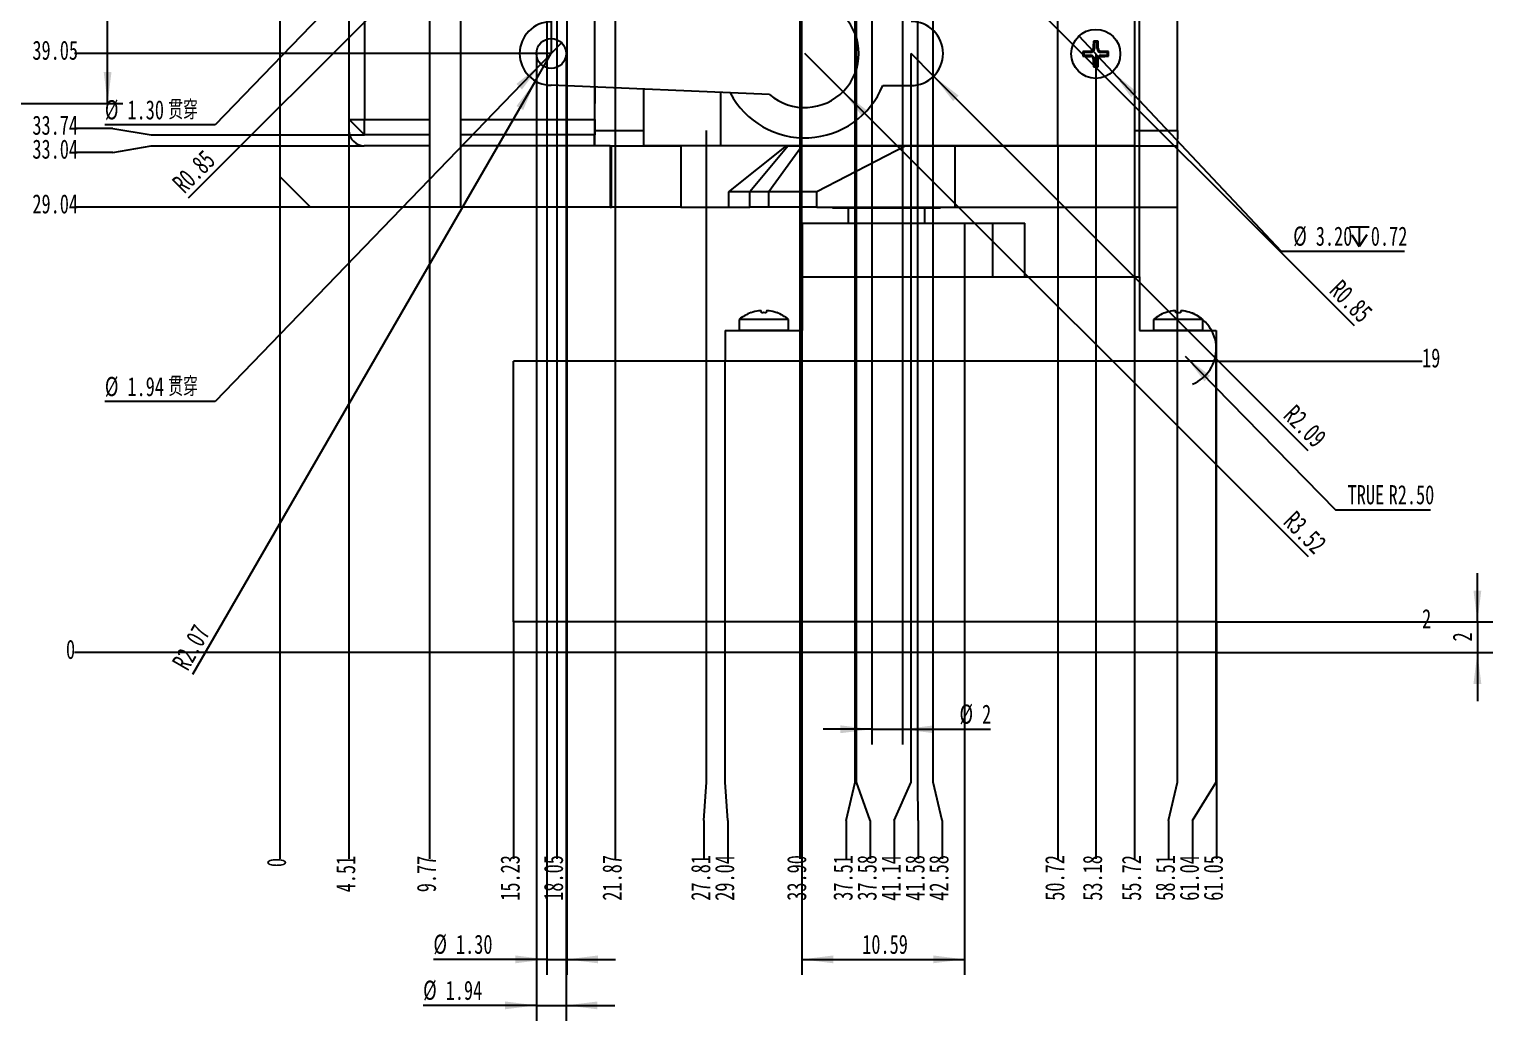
# Model space of a CAD drawing. Header units: millimetres. Extents: x 0 to 1189, y 0 to 841.
# Drawn here: x 506.5 to 697.2, y 384.4 to 513.7 of the extents above; entities that cross this region are included whole.
import ezdxf

# ---------------------------------------------------------------- set-up
doc = ezdxf.new("R2010")
doc.units = ezdxf.units.MM
doc.layers.add('10', color=7, linetype='Continuous')
doc.styles.add('SLDTEXTSTYLE0', font='TXT', dxfattribs={"width": 0.7})
doc.styles.add('SLDTEXTSTYLE1', font='TXT', dxfattribs={"width": 0.7, "bigfont": 'bigfont'})
doc.dimstyles.new('SLDDIMSTYLE0', dxfattribs={"dimtxt": 2.5, "dimasz": 4.08, "dimexe": 0, "dimexo": 0.0625, "dimtad": 0, "dimtih": 1, "dimtoh": 1, "dimdec": 0, "dimlfac": 0.5, "dimrnd": 1e-09, "dimdsep": 46, "dimtxsty": 'SLDTEXTSTYLE0', "dimblk1": 'NONE', "dimblk2": 'NONE', "dimsah": 1, "dimcen": 0.09, "dimadec": 0, "dimazin": 2, "dimtfac": 1, "dimtdec": 0, "dimtofl": 0, "dimtmove": 0, "dimatfit": 3, "dimldrblk": 'NONE', "dimfxl": 1, "dimfrac": 2, "dimtolj": 1, "dimtzin": 12, "dimarcsym": 0})
doc.dimstyles.new('SLDDIMSTYLE1', dxfattribs={"dimtxt": 2.5, "dimasz": 4.08, "dimexe": 0, "dimexo": 0.0625, "dimtad": 0, "dimtih": 1, "dimtoh": 1, "dimlfac": 0.5, "dimrnd": 1e-09, "dimzin": 12, "dimdsep": 46, "dimtxsty": 'SLDTEXTSTYLE0', "dimblk1": 'NONE', "dimblk2": 'NONE', "dimsah": 1, "dimcen": 0.09, "dimadec": 0, "dimazin": 3, "dimtfac": 1, "dimtofl": 0, "dimtmove": 0, "dimatfit": 3, "dimldrblk": 'NONE', "dimfxl": 1, "dimfrac": 2, "dimtolj": 1, "dimtzin": 12, "dimarcsym": 0})
doc.dimstyles.new('SLDDIMSTYLE10', dxfattribs={"dimtxt": 2.5, "dimasz": 4.08, "dimexe": 0, "dimexo": 0.0625, "dimtad": 2, "dimlfac": 0.5, "dimrnd": 1e-09, "dimdsep": 46, "dimtxsty": 'SLDTEXTSTYLE0', "dimsah": 1, "dimcen": 0, "dimadec": 0, "dimazin": 2, "dimtfac": 1, "dimtofl": 0, "dimtmove": 0, "dimatfit": 3, "dimfxl": 1, "dimfrac": 2, "dimtolj": 1, "dimtzin": 12, "dimarcsym": 0})
doc.dimstyles.new('SLDDIMSTYLE2', dxfattribs={"dimtxt": 2.5, "dimasz": 4.08, "dimexe": 0, "dimexo": 0.0625, "dimtad": 0, "dimtih": 1, "dimtoh": 1, "dimlfac": 0.5, "dimrnd": 1e-09, "dimzin": 4, "dimdsep": 46, "dimtxsty": 'SLDTEXTSTYLE0', "dimblk1": 'NONE', "dimblk2": 'NONE', "dimsah": 1, "dimcen": 0.09, "dimadec": 0, "dimazin": 1, "dimtfac": 1, "dimtofl": 0, "dimtmove": 0, "dimatfit": 3, "dimldrblk": 'NONE', "dimfxl": 1, "dimfrac": 2, "dimtolj": 1, "dimtzin": 12, "dimarcsym": 0})
doc.dimstyles.new('SLDDIMSTYLE3', dxfattribs={"dimtxt": 2.5, "dimasz": 4.08, "dimexe": 0, "dimexo": 0.0625, "dimtad": 2, "dimlfac": 0.5, "dimrnd": 1e-09, "dimzin": 4, "dimdsep": 46, "dimtxsty": 'SLDTEXTSTYLE0', "dimsah": 1, "dimcen": 0.09, "dimadec": 0, "dimazin": 1, "dimtfac": 1, "dimtmove": 0, "dimatfit": 0, "dimfxl": 1, "dimfrac": 2, "dimtolj": 1, "dimtzin": 12, "dimarcsym": 0})
doc.dimstyles.new('SLDDIMSTYLE4', dxfattribs={"dimtxt": 2.5, "dimasz": 4.08, "dimexe": 0, "dimexo": 0.0625, "dimtad": 2, "dimlfac": 0.5, "dimrnd": 1e-09, "dimzin": 12, "dimdsep": 46, "dimtxsty": 'SLDTEXTSTYLE0', "dimsah": 1, "dimcen": 0.09, "dimadec": 0, "dimazin": 3, "dimtfac": 1, "dimtmove": 0, "dimatfit": 0, "dimfxl": 1, "dimfrac": 2, "dimtolj": 1, "dimtzin": 12, "dimarcsym": 0})
doc.dimstyles.new('SLDDIMSTYLE5', dxfattribs={"dimtxt": 2.5, "dimasz": 4.08, "dimexe": 0, "dimexo": 0.0625, "dimtad": 2, "dimlfac": 0.5, "dimrnd": 1e-09, "dimzin": 12, "dimdsep": 46, "dimtxsty": 'SLDTEXTSTYLE0', "dimsah": 1, "dimcen": 0.09, "dimadec": 0, "dimazin": 3, "dimtfac": 1, "dimtofl": 0, "dimtmove": 0, "dimatfit": 3, "dimfxl": 1, "dimfrac": 2, "dimtolj": 1, "dimtzin": 12, "dimarcsym": 0})
doc.dimstyles.new('SLDDIMSTYLE6', dxfattribs={"dimtxt": 2.5, "dimasz": 4.08, "dimexe": 0, "dimexo": 0.0625, "dimtad": 2, "dimlfac": 0.5, "dimrnd": 1e-09, "dimzin": 12, "dimdsep": 46, "dimtxsty": 'SLDTEXTSTYLE0', "dimsah": 1, "dimcen": 0, "dimadec": 0, "dimazin": 3, "dimtfac": 1, "dimtofl": 0, "dimtmove": 0, "dimatfit": 3, "dimfxl": 1, "dimfrac": 2, "dimtolj": 1, "dimtzin": 12, "dimarcsym": 0})
doc.dimstyles.new('SLDDIMSTYLE7', dxfattribs={"dimtxt": 2.5, "dimasz": 4.08, "dimexe": 0, "dimexo": 0.0625, "dimtad": 0, "dimtih": 1, "dimtoh": 1, "dimlfac": 0.5, "dimrnd": 1e-09, "dimzin": 4, "dimdsep": 46, "dimtxsty": 'SLDTEXTSTYLE0', "dimsah": 1, "dimcen": 0, "dimadec": 0, "dimazin": 1, "dimtfac": 1, "dimtofl": 0, "dimtmove": 0, "dimatfit": 3, "dimfxl": 1, "dimfrac": 2, "dimtolj": 1, "dimtzin": 12, "dimarcsym": 0})
doc.dimstyles.new('SLDDIMSTYLE8', dxfattribs={"dimtxt": 2.5, "dimasz": 4.08, "dimexe": 0, "dimexo": 0.0625, "dimtad": 0, "dimtih": 1, "dimtoh": 1, "dimlfac": 0.5, "dimrnd": 1e-09, "dimzin": 12, "dimdsep": 46, "dimtxsty": 'SLDTEXTSTYLE0', "dimblk1": 'NONE', "dimsah": 1, "dimcen": 0, "dimadec": 0, "dimazin": 3, "dimtfac": 1, "dimtmove": 0, "dimatfit": 3, "dimldrblk": 'NONE', "dimfxl": 1, "dimfrac": 2, "dimtolj": 1, "dimtzin": 12, "dimarcsym": 0})
doc.dimstyles.new('SLDDIMSTYLE9', dxfattribs={"dimtxt": 2.5, "dimasz": 4.08, "dimexe": 0, "dimexo": 0.0625, "dimtad": 0, "dimtih": 1, "dimtoh": 1, "dimlfac": 0.5, "dimrnd": 1e-09, "dimzin": 4, "dimdsep": 46, "dimtxsty": 'SLDTEXTSTYLE0', "dimblk1": 'NONE', "dimsah": 1, "dimcen": 0, "dimadec": 0, "dimazin": 1, "dimtfac": 1, "dimtmove": 0, "dimatfit": 3, "dimldrblk": 'NONE', "dimfxl": 1, "dimfrac": 2, "dimtolj": 1, "dimtzin": 12, "dimarcsym": 0})

# ---------------------------------------------------------------- blocks, each defined once
blk = doc.blocks.new('_D')
at = {"layer": '10'}
blk.add_line((539.12, 494.47), (539.12, 405.52), dxfattribs=at)
at = {"layer": '10', "insert": (537.44, 404.43), "char_height": 2.5, "attachment_point": 1, "rotation": 90, "style": 'SLDTEXTSTYLE0'}
blk.add_mtext('0', dxfattribs=at)
blk = doc.blocks.new('_None')
blk = doc.blocks.new('_D_1')
at = {"layer": '10'}
blk.add_line((548.14, 500.47), (548.14, 405.52), dxfattribs=at)
at = {"layer": '10', "insert": (546.46, 401.14), "char_height": 2.5, "attachment_point": 1, "rotation": 90, "style": 'SLDTEXTSTYLE0'}
blk.add_mtext('4.51', dxfattribs=at)
blk = doc.blocks.new('_D_2')
at = {"layer": '10'}
blk.add_line((558.66, 490.47), (558.66, 405.52), dxfattribs=at)
at = {"layer": '10', "insert": (556.98, 401.15), "char_height": 2.5, "attachment_point": 1, "rotation": 90, "style": 'SLDTEXTSTYLE0'}
blk.add_mtext('9.77', dxfattribs=at)
blk = doc.blocks.new('_D_3')
at = {"layer": '10'}
blk.add_line((569.57, 432.4), (569.57, 405.52), dxfattribs=at)
at = {"layer": '10', "insert": (567.89, 400.04), "char_height": 2.5, "attachment_point": 1, "rotation": 90, "style": 'SLDTEXTSTYLE0'}
blk.add_mtext('15.23', dxfattribs=at)
blk = doc.blocks.new('_D_4')
at = {"layer": '10'}
blk.add_line((575.22, 547.29), (575.22, 405.52), dxfattribs=at)
at = {"layer": '10', "insert": (573.54, 400.04), "char_height": 2.5, "attachment_point": 1, "rotation": 90, "style": 'SLDTEXTSTYLE0'}
blk.add_mtext('18.05', dxfattribs=at)
blk = doc.blocks.new('_D_5')
at = {"layer": '10'}
blk.add_line((582.86, 547.29), (582.86, 405.52), dxfattribs=at)
at = {"layer": '10', "insert": (581.18, 400.05), "char_height": 2.5, "attachment_point": 1, "rotation": 90, "style": 'SLDTEXTSTYLE0'}
blk.add_mtext('21.87', dxfattribs=at)
blk = doc.blocks.new('_D_6')
at = {"layer": '10'}
for p, q in [((594.74, 415.52), (594.74, 500.47)), ((594.4, 410.52), (594.74, 415.52)), ((594.4, 410.52), (594.4, 405.52))]:
    blk.add_line(p, q, dxfattribs=at)
at = {"layer": '10', "insert": (592.73, 400.05), "char_height": 2.5, "attachment_point": 1, "rotation": 90, "style": 'SLDTEXTSTYLE0'}
blk.add_mtext('27.81', dxfattribs=at)
blk = doc.blocks.new('_D_7')
at = {"layer": '10'}
for p, q in [((597.19, 415.52), (597.19, 470.37)), ((597.53, 410.52), (597.19, 415.52)), ((597.53, 410.52), (597.53, 405.52))]:
    blk.add_line(p, q, dxfattribs=at)
at = {"layer": '10', "insert": (595.85, 400.04), "char_height": 2.5, "attachment_point": 1, "rotation": 90, "style": 'SLDTEXTSTYLE0'}
blk.add_mtext('29.04', dxfattribs=at)
blk = doc.blocks.new('_D_8')
at = {"layer": '10'}
blk.add_line((606.91, 547.29), (606.91, 405.52), dxfattribs=at)
at = {"layer": '10', "insert": (605.24, 400.04), "char_height": 2.5, "attachment_point": 1, "rotation": 90, "style": 'SLDTEXTSTYLE0'}
blk.add_mtext('33.90', dxfattribs=at)
blk = doc.blocks.new('_D_9')
at = {"layer": '10'}
for p, q in [((614.14, 415.52), (614.14, 528.87)), ((612.96, 410.52), (614.14, 415.52)), ((612.96, 410.52), (612.96, 405.52))]:
    blk.add_line(p, q, dxfattribs=at)
at = {"layer": '10', "insert": (611.28, 400.04), "char_height": 2.5, "attachment_point": 1, "rotation": 90, "style": 'SLDTEXTSTYLE0'}
blk.add_mtext('37.51', dxfattribs=at)
blk = doc.blocks.new('_D_10')
at = {"layer": '10'}
for p, q in [((614.28, 415.52), (614.28, 530.05)), ((616.08, 410.52), (614.28, 415.52)), ((616.08, 410.52), (616.08, 405.52))]:
    blk.add_line(p, q, dxfattribs=at)
at = {"layer": '10', "insert": (614.41, 400.05), "char_height": 2.5, "attachment_point": 1, "rotation": 90, "style": 'SLDTEXTSTYLE0'}
blk.add_mtext('37.58', dxfattribs=at)
blk = doc.blocks.new('_D_11')
at = {"layer": '10'}
for p, q in [((621.4, 415.52), (621.4, 510.5)), ((619.21, 410.52), (621.4, 415.52)), ((619.21, 410.52), (619.21, 405.52))]:
    blk.add_line(p, q, dxfattribs=at)
at = {"layer": '10', "insert": (617.53, 400.04), "char_height": 2.5, "attachment_point": 1, "rotation": 90, "style": 'SLDTEXTSTYLE0'}
blk.add_mtext('41.14', dxfattribs=at)
blk = doc.blocks.new('_D_12')
at = {"layer": '10'}
for p, q in [((622.28, 415.52), (622.28, 530.05)), ((622.33, 410.52), (622.28, 415.52)), ((622.33, 410.52), (622.33, 405.52))]:
    blk.add_line(p, q, dxfattribs=at)
at = {"layer": '10', "insert": (620.66, 400.04), "char_height": 2.5, "attachment_point": 1, "rotation": 90, "style": 'SLDTEXTSTYLE0'}
blk.add_mtext('41.58', dxfattribs=at)
blk = doc.blocks.new('_D_13')
at = {"layer": '10'}
for p, q in [((624.27, 415.52), (624.27, 554.52)), ((625.46, 410.52), (624.27, 415.52)), ((625.46, 410.52), (625.46, 405.52))]:
    blk.add_line(p, q, dxfattribs=at)
at = {"layer": '10', "insert": (623.78, 400.04), "char_height": 2.5, "attachment_point": 1, "rotation": 90, "style": 'SLDTEXTSTYLE0'}
blk.add_mtext('42.58', dxfattribs=at)
blk = doc.blocks.new('_D_14')
at = {"layer": '10'}
blk.add_line((640.55, 498.5), (640.55, 405.52), dxfattribs=at)
at = {"layer": '10', "insert": (638.88, 400.04), "char_height": 2.5, "attachment_point": 1, "rotation": 90, "style": 'SLDTEXTSTYLE0'}
blk.add_mtext('50.72', dxfattribs=at)
blk = doc.blocks.new('_D_15')
at = {"layer": '10'}
blk.add_line((645.48, 510.45), (645.48, 405.52), dxfattribs=at)
at = {"layer": '10', "insert": (643.8, 400.04), "char_height": 2.5, "attachment_point": 1, "rotation": 90, "style": 'SLDTEXTSTYLE0'}
blk.add_mtext('53.18', dxfattribs=at)
blk = doc.blocks.new('_D_16')
at = {"layer": '10'}
blk.add_line((650.55, 498.5), (650.55, 405.52), dxfattribs=at)
at = {"layer": '10', "insert": (648.88, 400.04), "char_height": 2.5, "attachment_point": 1, "rotation": 90, "style": 'SLDTEXTSTYLE0'}
blk.add_mtext('55.72', dxfattribs=at)
blk = doc.blocks.new('_D_17')
at = {"layer": '10'}
for p, q in [((656.14, 415.52), (656.14, 490.47)), ((654.97, 410.52), (656.14, 415.52)), ((654.97, 410.52), (654.97, 405.52))]:
    blk.add_line(p, q, dxfattribs=at)
at = {"layer": '10', "insert": (653.29, 400.04), "char_height": 2.5, "attachment_point": 1, "rotation": 90, "style": 'SLDTEXTSTYLE0'}
blk.add_mtext('58.51', dxfattribs=at)
blk = doc.blocks.new('_D_18')
at = {"layer": '10'}
for p, q in [((661.19, 415.52), (661.19, 470.37)), ((658.1, 410.52), (661.19, 415.52)), ((658.1, 410.52), (658.1, 405.52))]:
    blk.add_line(p, q, dxfattribs=at)
at = {"layer": '10', "insert": (656.42, 400.04), "char_height": 2.5, "attachment_point": 1, "rotation": 90, "style": 'SLDTEXTSTYLE0'}
blk.add_mtext('61.04', dxfattribs=at)
blk = doc.blocks.new('_D_19')
at = {"layer": '10'}
blk.add_line((661.22, 432.4), (661.22, 405.52), dxfattribs=at)
at = {"layer": '10', "insert": (659.54, 400.04), "char_height": 2.5, "attachment_point": 1, "rotation": 90, "style": 'SLDTEXTSTYLE0'}
blk.add_mtext('61.05', dxfattribs=at)
blk = doc.blocks.new('_D_22')
at = {"layer": '10'}
for p, q in [((572.66, 713.6), (572.66, 718.6)), ((572.66, 713.6), (574.51, 708.6)), ((574.51, 708.6), (574.51, 510.5))]:
    blk.add_line(p, q, dxfattribs=at)
at = {"layer": '10', "insert": (570.98, 718.6), "char_height": 2.5, "attachment_point": 1, "rotation": 90, "style": 'SLDTEXTSTYLE0'}
blk.add_mtext('17.70', dxfattribs=at)
blk = doc.blocks.new('_D_23')
at = {"layer": '10'}
for p, q in [((575.79, 713.6), (575.79, 718.6)), ((575.79, 713.6), (580.14, 708.6)), ((580.14, 708.6), (580.14, 499.38))]:
    blk.add_line(p, q, dxfattribs=at)
at = {"layer": '10', "insert": (574.11, 718.6), "char_height": 2.5, "attachment_point": 1, "rotation": 90, "style": 'SLDTEXTSTYLE0'}
blk.add_mtext('20.51', dxfattribs=at)
blk = doc.blocks.new('_D_28')
at = {"layer": '10'}
blk.add_line((607.19, 481.37), (607.19, 718.6), dxfattribs=at)
at = {"layer": '10', "insert": (605.52, 718.6), "char_height": 2.5, "attachment_point": 1, "rotation": 90, "style": 'SLDTEXTSTYLE0'}
blk.add_mtext('34.04', dxfattribs=at)
blk = doc.blocks.new('_D_32')
at = {"layer": '10'}
blk.add_line((651.19, 481.37), (651.19, 718.6), dxfattribs=at)
at = {"layer": '10', "insert": (649.52, 718.6), "char_height": 2.5, "attachment_point": 1, "rotation": 90, "style": 'SLDTEXTSTYLE0'}
blk.add_mtext('56.04', dxfattribs=at)
blk = doc.blocks.new('_D_33')
at = {"layer": '10'}
blk.add_line((569.57, 432.4), (512.36, 432.4), dxfattribs=at)
at = {"layer": '10', "insert": (511.26, 434.07), "char_height": 2.5, "attachment_point": 1, "style": 'SLDTEXTSTYLE0'}
blk.add_mtext('0', dxfattribs=at)
blk = doc.blocks.new('_D_34')
at = {"layer": '10'}
blk.add_line((543.12, 490.47), (512.36, 490.47), dxfattribs=at)
at = {"layer": '10', "insert": (506.88, 492.15), "char_height": 2.5, "attachment_point": 1, "style": 'SLDTEXTSTYLE0'}
blk.add_mtext('29.04', dxfattribs=at)
blk = doc.blocks.new('_D_35')
at = {"layer": '10'}
for p, q in [((517.36, 497.61), (522.36, 498.47)), ((522.36, 498.47), (550.14, 498.47)), ((517.36, 497.61), (512.36, 497.61))]:
    blk.add_line(p, q, dxfattribs=at)
at = {"layer": '10', "insert": (506.88, 499.29), "char_height": 2.5, "attachment_point": 1, "style": 'SLDTEXTSTYLE0'}
blk.add_mtext('33.04', dxfattribs=at)
blk = doc.blocks.new('_D_36')
at = {"layer": '10'}
for p, q in [((517.36, 500.74), (512.36, 500.74)), ((517.36, 500.74), (522.36, 499.88)), ((522.36, 499.88), (550.17, 499.88))]:
    blk.add_line(p, q, dxfattribs=at)
at = {"layer": '10', "insert": (506.88, 502.41), "char_height": 2.5, "attachment_point": 1, "style": 'SLDTEXTSTYLE0'}
blk.add_mtext('33.74', dxfattribs=at)
blk = doc.blocks.new('_D_37')
at = {"layer": '10'}
blk.add_line((574.51, 510.5), (512.36, 510.5), dxfattribs=at)
at = {"layer": '10', "insert": (506.88, 512.18), "char_height": 2.5, "attachment_point": 1, "style": 'SLDTEXTSTYLE0'}
blk.add_mtext('39.05', dxfattribs=at)
blk = doc.blocks.new('_D_38')
at = {"layer": '10'}
blk.add_line((575.22, 547.29), (512.36, 547.29), dxfattribs=at)
at = {"layer": '10', "insert": (506.88, 548.96), "char_height": 2.5, "attachment_point": 1, "style": 'SLDTEXTSTYLE0'}
blk.add_mtext('57.44', dxfattribs=at)
blk = doc.blocks.new('_D_39')
at = {"layer": '10'}
blk.add_line((558.66, 552.47), (512.36, 552.47), dxfattribs=at)
at = {"layer": '10', "insert": (506.88, 554.15), "char_height": 2.5, "attachment_point": 1, "style": 'SLDTEXTSTYLE0'}
blk.add_mtext('60.04', dxfattribs=at)
blk = doc.blocks.new('_D_40')
at = {"layer": '10'}
blk.add_line((539.12, 558.47), (512.36, 558.47), dxfattribs=at)
at = {"layer": '10', "insert": (506.88, 560.15), "char_height": 2.5, "attachment_point": 1, "style": 'SLDTEXTSTYLE0'}
blk.add_mtext('63.04', dxfattribs=at)
blk = doc.blocks.new('_D_41')
at = {"layer": '10'}
blk.add_line((576.18, 688), (512.36, 688), dxfattribs=at)
at = {"layer": '10', "insert": (505.79, 689.67), "char_height": 2.5, "attachment_point": 1, "style": 'SLDTEXTSTYLE0'}
blk.add_mtext('127.80', dxfattribs=at)
blk = doc.blocks.new('_D_42')
at = {"layer": '10'}
blk.add_line((550.17, 691.88), (512.36, 691.88), dxfattribs=at)
at = {"layer": '10', "insert": (505.79, 693.55), "char_height": 2.5, "attachment_point": 1, "style": 'SLDTEXTSTYLE0'}
blk.add_mtext('129.74', dxfattribs=at)
blk = doc.blocks.new('_D_43')
at = {"layer": '10'}
blk.add_line((661.22, 470.4), (688.01, 470.4), dxfattribs=at)
at = {"layer": '10', "insert": (688.01, 472.07), "char_height": 2.5, "attachment_point": 1, "style": 'SLDTEXTSTYLE0'}
blk.add_mtext('19', dxfattribs=at)
blk = doc.blocks.new('_D_44')
at = {"layer": '10'}
blk.add_line((661.22, 436.4), (688.01, 436.4), dxfattribs=at)
at = {"layer": '10', "insert": (688.01, 438.07), "char_height": 2.5, "attachment_point": 1, "style": 'SLDTEXTSTYLE0'}
blk.add_mtext('2', dxfattribs=at)
blk = doc.blocks.new('_D_45')
at = {"layer": '10'}
for p, q in [((573.92, 547.29), (573.92, 390.4)), ((576.52, 547.29), (576.52, 390.4)), ((573.92, 392.4), (559.15, 392.4)), ((573.92, 392.4), (576.52, 392.4)), ((576.52, 392.4), (582.87, 392.4))]:
    blk.add_line(p, q, dxfattribs=at)
for points in [[(573.92, 392.4), (569.84, 392.91), (569.84, 391.89)], [(576.52, 392.4), (580.6, 391.89), (580.6, 392.91)]]:
    blk.add_solid(points, dxfattribs=at)
at = {"layer": '10', "char_height": 2.5, "attachment_point": 1, "style": 'SLDTEXTSTYLE0'}
for s, insert in [('%%c', (559.15, 395.63)), ('1.30', (562.09, 395.62))]:
    blk.add_mtext(s, dxfattribs=dict(at, insert=insert))
blk = doc.blocks.new('_D_46')
at = {"layer": '10'}
for p, q in [((572.57, 510.5), (572.57, 384.4)), ((576.45, 510.5), (576.45, 384.4)), ((572.57, 386.4), (557.81, 386.4)), ((572.57, 386.4), (576.45, 386.4)), ((576.45, 386.4), (582.8, 386.4))]:
    blk.add_line(p, q, dxfattribs=at)
for points in [[(572.57, 386.4), (568.49, 386.91), (568.49, 385.89)], [(576.45, 386.4), (580.53, 385.89), (580.53, 386.91)]]:
    blk.add_solid(points, dxfattribs=at)
at = {"layer": '10', "char_height": 2.5, "attachment_point": 1, "style": 'SLDTEXTSTYLE0'}
for s, insert in [('%%c', (557.81, 389.63)), ('1.94', (560.75, 389.62))]:
    blk.add_mtext(s, dxfattribs=dict(at, insert=insert))
blk = doc.blocks.new('_D_48')
at = {"layer": '10'}
for q in [(607.55, 510.5), (673.15, 444.91)]:
    blk.add_line((612.53, 505.53), q, dxfattribs=at)
blk.add_solid([(612.53, 505.53), (615.06, 502.28), (615.77, 503)], dxfattribs=at)
at = {"layer": '10', "insert": (671.55, 451.06), "char_height": 2.5, "attachment_point": 1, "rotation": 315, "style": 'SLDTEXTSTYLE0'}
blk.add_mtext('R3.52', dxfattribs=at)
blk = doc.blocks.new('_D_49')
at = {"layer": '10'}
for p, q in [((695.22, 436.4), (695.22, 442.75)), ((661.22, 436.4), (697.22, 436.4)), ((695.22, 436.4), (695.22, 432.4)), ((661.22, 432.4), (697.22, 432.4)), ((695.22, 432.4), (695.22, 426.05))]:
    blk.add_line(p, q, dxfattribs=at)
for points in [[(695.22, 436.4), (695.73, 440.48), (694.71, 440.48)], [(695.22, 432.4), (694.71, 428.32), (695.73, 428.32)]]:
    blk.add_solid(points, dxfattribs=at)
at = {"layer": '10', "insert": (692, 433.85), "char_height": 2.5, "attachment_point": 1, "rotation": 90, "style": 'SLDTEXTSTYLE0'}
blk.add_mtext('2', dxfattribs=at)
blk = doc.blocks.new('_D_50')
at = {"layer": '10'}
for p, q in [((616.28, 531.35), (616.28, 420.4)), ((620.28, 531.35), (620.28, 420.4)), ((616.28, 422.4), (609.93, 422.4)), ((616.28, 422.4), (620.28, 422.4)), ((620.28, 422.4), (631.76, 422.4))]:
    blk.add_line(p, q, dxfattribs=at)
for points in [[(616.28, 422.4), (612.2, 422.91), (612.2, 421.89)], [(620.28, 422.4), (624.36, 421.89), (624.36, 422.91)]]:
    blk.add_solid(points, dxfattribs=at)
at = {"layer": '10', "char_height": 2.5, "attachment_point": 1, "style": 'SLDTEXTSTYLE0'}
for s, insert in [('%%c', (627.72, 425.63)), ('2', (630.66, 425.62))]:
    blk.add_mtext(s, dxfattribs=dict(at, insert=insert))
blk = doc.blocks.new('_D_51')
at = {"layer": '10'}
for p, q in [((657.15, 471.05), (676.73, 451)), ((676.73, 451), (689.13, 451))]:
    blk.add_line(p, q, dxfattribs=at)
blk.add_arc((656.21, 472.01), 4.98, 292.4187, 70.4085, dxfattribs=at)
blk.add_solid([(657.15, 471.05), (659.64, 467.77), (660.37, 468.48)], dxfattribs=at)
at = {"layer": '10', "char_height": 2.5, "attachment_point": 1, "style": 'SLDTEXTSTYLE0'}
for s, insert in [('TRUE', (678.31, 454.23)), ('R2.50', (683.65, 454.23))]:
    blk.add_mtext(s, dxfattribs=dict(at, insert=insert))
blk = doc.blocks.new('_D_52')
at = {"layer": '10'}
for p, q in [((607.19, 488.37), (607.19, 390.4)), ((628.37, 488.37), (628.37, 390.4)), ((607.19, 392.4), (628.37, 392.4))]:
    blk.add_line(p, q, dxfattribs=at)
for points in [[(607.19, 392.4), (611.27, 391.89), (611.27, 392.91)], [(628.37, 392.4), (624.29, 392.91), (624.29, 391.89)]]:
    blk.add_solid(points, dxfattribs=at)
at = {"layer": '10', "insert": (615.04, 395.62), "char_height": 2.5, "attachment_point": 1, "style": 'SLDTEXTSTYLE0'}
blk.add_mtext('10.59', dxfattribs=at)
blk = doc.blocks.new('_D_53')
at = {"layer": '10'}
for p, q in [((575.86, 511.9), (573.16, 509.11)), ((573.16, 509.11), (530.71, 465.13)), ((530.71, 465.13), (516.33, 465.13))]:
    blk.add_line(p, q, dxfattribs=at)
blk.add_solid([(573.16, 509.11), (569.96, 506.53), (570.7, 505.82)], dxfattribs=at)
at = {"layer": '10', "char_height": 2.5, "attachment_point": 1}
for s, insert, style in [('%%c', (516.33, 468.34), 'SLDTEXTSTYLE0'), ('1.94', (519.27, 468.33), 'SLDTEXTSTYLE0'), ('贯穿', (524.59, 468.33), 'SLDTEXTSTYLE1')]:
    blk.add_mtext(s, dxfattribs=dict(at, insert=insert, style=style))
blk = doc.blocks.new('_D_54')
at = {"layer": '10'}
for p, q in [((576.12, 548.22), (574.32, 546.35)), ((574.32, 546.35), (530.71, 501.21)), ((530.71, 501.21), (516.33, 501.21))]:
    blk.add_line(p, q, dxfattribs=at)
blk.add_solid([(574.32, 546.35), (571.12, 543.77), (571.85, 543.06)], dxfattribs=at)
at = {"layer": '10', "char_height": 2.5, "attachment_point": 1}
for s, insert, style in [('%%c', (516.33, 504.42), 'SLDTEXTSTYLE0'), ('1.30', (519.27, 504.41), 'SLDTEXTSTYLE0'), ('贯穿', (524.59, 504.41), 'SLDTEXTSTYLE1')]:
    blk.add_mtext(s, dxfattribs=dict(at, insert=insert, style=style))
blk = doc.blocks.new('SW_SYMBOL_HOLE_DEPTH')
at = {"layer": '10', "color": 0}
for p, q in [((0, 875), (800, 875)), ((400, 875), (400, 75)), ((100, 555), (400, 75)), ((700, 555), (400, 75))]:
    blk.add_line(p, q, dxfattribs=at)
blk = doc.blocks.new('_D_55')
at = {"layer": '10'}
for p, q in [((643.29, 512.79), (647.67, 508.12)), ((647.67, 508.12), (669.63, 484.73)), ((669.63, 484.73), (685.71, 484.73))]:
    blk.add_line(p, q, dxfattribs=at)
blk.add_solid([(647.67, 508.12), (650.09, 504.8), (650.83, 505.49)], dxfattribs=at)
at = {"layer": '10', "xscale": 0.0032226693, "yscale": 0.0032226693, "zscale": 0.0032226693}
blk.add_blockref('SW_SYMBOL_HOLE_DEPTH', (678.54, 485.08), dxfattribs=at)
at = {"layer": '10', "char_height": 2.5, "attachment_point": 1, "style": 'SLDTEXTSTYLE0'}
for s, insert in [('%%c', (671.22, 487.95)), ('3.20', (674.16, 487.94)), ('0.72', (681.33, 487.94))]:
    blk.add_mtext(s, dxfattribs=dict(at, insert=insert))
blk = doc.blocks.new('_D_56')
at = {"layer": '10'}
for q in [(574.51, 510.5), (527.76, 429.52)]:
    blk.add_line((572.45, 506.93), q, dxfattribs=at)
blk.add_solid([(572.45, 506.93), (569.97, 503.65), (570.85, 503.14)], dxfattribs=at)
at = {"layer": '10', "insert": (524.97, 431.13), "char_height": 2.5, "attachment_point": 1, "rotation": 60, "style": 'SLDTEXTSTYLE0'}
blk.add_mtext('R2.07', dxfattribs=at)
blk = doc.blocks.new('_D_57')
at = {"layer": '10'}
for q in [(621.4, 510.5), (673.14, 458.76)]:
    blk.add_line((624.35, 507.55), q, dxfattribs=at)
blk.add_solid([(624.35, 507.55), (626.88, 504.31), (627.6, 505.02)], dxfattribs=at)
at = {"layer": '10', "insert": (671.55, 464.91), "char_height": 2.5, "attachment_point": 1, "rotation": 315, "style": 'SLDTEXTSTYLE0'}
blk.add_mtext('R2.09', dxfattribs=at)
blk = doc.blocks.new('_D_58')
at = {"layer": '10'}
for q in [(606.91, 547.29), (679.15, 475.05)]:
    blk.add_line((608.11, 546.08), q, dxfattribs=at)
blk.add_solid([(608.11, 546.08), (610.64, 542.84), (611.36, 543.56)], dxfattribs=at)
at = {"layer": '10', "insert": (677.55, 481.2), "char_height": 2.5, "attachment_point": 1, "rotation": 315, "style": 'SLDTEXTSTYLE0'}
blk.add_mtext('R0.85', dxfattribs=at)
blk = doc.blocks.new('_D_59')
at = {"layer": '10'}
for q in [(527.19, 491.62), (582.86, 547.29)]:
    blk.add_line((581.65, 546.08), q, dxfattribs=at)
blk.add_solid([(581.65, 546.08), (578.41, 543.56), (579.13, 542.84)], dxfattribs=at)
at = {"layer": '10', "insert": (524.92, 493.9), "char_height": 2.5, "attachment_point": 1, "rotation": 45, "style": 'SLDTEXTSTYLE0'}
blk.add_mtext('R0.85', dxfattribs=at)
blk = doc.blocks.new('_D_164')
at = {"layer": '10'}
blk.add_line((461.03, 684.3), (497.55, 684.3), dxfattribs=at)
at = {"layer": '10', "insert": (497.55, 685.98), "char_height": 2.5, "attachment_point": 1, "style": 'SLDTEXTSTYLE0'}
blk.add_mtext('125.95', dxfattribs=at)
blk = doc.blocks.new('_D_170')
at = {"layer": '10'}
for p, q in [((460.98, 688), (518.69, 688)), ((516.69, 504), (516.69, 688)), ((460.98, 504), (518.69, 504))]:
    blk.add_line(p, q, dxfattribs=at)
for points in [[(516.69, 688), (516.18, 683.92), (517.19, 683.92)], [(516.69, 504), (517.19, 508.08), (516.18, 508.08)]]:
    blk.add_solid(points, dxfattribs=at)
at = {"layer": '10', "insert": (513.46, 594.9), "char_height": 2.5, "attachment_point": 1, "rotation": 90, "style": 'SLDTEXTSTYLE0'}
blk.add_mtext('92', dxfattribs=at)

msp = doc.modelspace()

# ---------------------------------------------------------------- linework, layer by layer
at = {"color": 7, "linetype": 'Continuous', "lineweight": 25}
for p, q in [((548.17, 501.878), (548.17, 689.878)), ((550.17, 689.878), (550.17, 501.878)), ((539.119, 558.471), (539.119, 494.471)), ((548.14, 558.471), (548.14, 500.471)), ((558.659, 552.471), (558.659, 490.471)), ((562.659, 552.471), (562.659, 490.471)), ((640.552, 498.503), (640.552, 522.503)), ((650.552, 498.503), (650.552, 522.503)), ((656.14, 500.471), (656.14, 519.471)), ((645.171, 512.122), (645.3, 511.993)), ((645.3, 511.993), (645.3, 511.133)), ((645.659, 511.993), (645.3, 511.993)), ((645.788, 512.122), (645.659, 511.993)), ((645.659, 511.133), (645.659, 511.993)), ((643.811, 510.762), (643.94, 510.633)), ((643.811, 510.145), (643.94, 510.274)), ((644.799, 510.633), (643.94, 510.633)), ((643.94, 510.633), (643.94, 510.274)), ((643.94, 510.274), (644.799, 510.274)), ((644.799, 510.786), (644.799, 510.633)), ((644.799, 510.121), (644.799, 510.274)), ((645.147, 511.133), (645.3, 511.133)), ((645.147, 509.773), (645.3, 509.773)), ((645.3, 509.773), (645.3, 508.914)), ((645.812, 511.133), (645.659, 511.133)), ((645.812, 509.773), (645.659, 509.773)), ((645.659, 508.914), (645.659, 509.773)), ((646.159, 510.786), (646.159, 510.633)), ((647.019, 510.633), (646.159, 510.633)), ((646.159, 510.121), (646.159, 510.274)), ((646.159, 510.274), (647.019, 510.274)), ((647.148, 510.762), (647.019, 510.633)), ((647.019, 510.274), (647.019, 510.633)), ((647.148, 510.145), (647.019, 510.274)), ((645.171, 508.785), (645.3, 508.914)), ((645.3, 508.914), (645.659, 508.914)), ((645.788, 508.785), (645.659, 508.914)), ((602.967, 505.161), (574.512, 506.372)), ((580.17, 501.878), (580.17, 506.131)), ((580.184, 506.131), (580.184, 503.995)), ((586.552, 505.86), (586.552, 498.503)), ((617.728, 506.326), (621.399, 506.326)), ((580.17, 503.995), (580.184, 503.995)), ((596.552, 505.434), (596.552, 498.503)), ((548.17, 501.878), (550.17, 501.878)), ((548.17, 501.878), (550.17, 499.878)), ((550.17, 499.878), (550.17, 501.878)), ((550.17, 501.878), (558.659, 501.878)), ((562.659, 501.878), (580.17, 501.878)), ((580.17, 501.878), (580.17, 499.878)), ((558.659, 499.878), (550.17, 499.878)), ((580.17, 499.878), (562.659, 499.878)), ((580.14, 499.377), (580.14, 499.878)), ((580.17, 500.471), (586.552, 500.471)), ((650.552, 500.471), (656.14, 500.471)), ((656.14, 500.471), (656.14, 499.377)), ((558.659, 498.471), (550.14, 498.471)), ((582.199, 498.471), (562.659, 498.471)), ((580.14, 498.471), (580.14, 499.377)), ((582.199, 498.471), (582.199, 490.471)), ((582.199, 498.471), (582.367, 498.471)), ((582.367, 490.471), (582.367, 498.471)), ((582.367, 498.471), (591.419, 498.471)), ((586.552, 498.503), (596.552, 498.503)), ((591.419, 498.471), (591.419, 490.471)), ((605.173, 498.471), (591.419, 498.471)), ((594.74, 498.503), (594.74, 498.471)), ((596.552, 498.503), (640.552, 498.503)), ((597.65, 492.471), (605.173, 498.471)), ((605.399, 498.471), (600.409, 492.471)), ((607.217, 498.471), (602.864, 492.471)), ((605.173, 498.471), (605.399, 498.471)), ((605.399, 498.471), (607.217, 498.471)), ((607.217, 498.471), (620.725, 498.471)), ((620.725, 498.471), (609.14, 492.471)), ((620.725, 498.471), (627.14, 498.471)), ((627.14, 490.471), (627.14, 498.471)), ((627.14, 498.471), (656.125, 498.471)), ((640.552, 498.503), (650.552, 498.503)), ((641.54, 498.471), (641.54, 498.503)), ((656.14, 490.471), (656.14, 499.377)), ((539.119, 494.471), (543.119, 490.471)), ((600.409, 492.471), (597.65, 492.471)), ((597.65, 490.471), (597.65, 492.471)), ((602.864, 492.471), (600.409, 492.471)), ((600.409, 490.471), (600.409, 492.471)), ((609.14, 492.471), (602.864, 492.471)), ((602.864, 490.471), (602.864, 492.471)), ((609.14, 490.471), (609.14, 492.471)), ((558.659, 490.471), (543.119, 490.471)), ((562.659, 490.471), (558.659, 490.471)), ((582.199, 490.471), (562.659, 490.471)), ((582.199, 490.471), (582.367, 490.471)), ((591.419, 490.471), (582.367, 490.471)), ((591.419, 490.471), (597.65, 490.471)), ((597.65, 490.471), (600.409, 490.471)), ((602.864, 490.471), (600.409, 490.471)), ((609.14, 490.471), (602.864, 490.471)), ((609.14, 490.471), (627.14, 490.471)), ((611.151, 490.471), (611.151, 490.372)), ((611.151, 490.372), (612.849, 490.372)), ((612.849, 490.372), (612.849, 490.471)), ((612.849, 490.372), (614.06, 490.372)), ((613.191, 490.372), (613.191, 488.372)), ((614.06, 490.372), (614.06, 490.471)), ((614.06, 490.372), (622.322, 490.372)), ((622.322, 490.372), (622.322, 490.471)), ((622.322, 490.372), (623.533, 490.372)), ((623.191, 488.372), (623.191, 490.372)), ((623.533, 490.372), (623.533, 490.471)), ((623.533, 490.372), (625.231, 490.372)), ((625.231, 490.372), (625.231, 490.471)), ((627.14, 490.471), (656.14, 490.471)), ((607.191, 488.372), (607.191, 481.372)), ((607.191, 488.372), (628.367, 488.372)), ((628.367, 488.372), (628.367, 481.372)), ((628.367, 488.372), (632.038, 488.372)), ((632.038, 488.372), (632.038, 481.372)), ((632.038, 488.372), (636.215, 488.372)), ((636.215, 481.372), (636.215, 488.372)), ((607.191, 481.372), (607.191, 474.372)), ((607.191, 481.372), (651.191, 481.372)), ((651.191, 481.372), (651.191, 474.372)), ((601.914, 476.706), (601.89, 476.945)), ((602.555, 476.945), (602.531, 476.706)), ((655.906, 476.698), (655.882, 476.937)), ((656.546, 476.937), (656.523, 476.698)), ((599.023, 475.844), (599.023, 474.402)), ((605.423, 475.844), (599.023, 475.844)), ((600.554, 476.706), (600.553, 476.715)), ((603.892, 476.715), (603.891, 476.706)), ((605.423, 474.402), (605.423, 475.844)), ((653.014, 475.836), (653.014, 474.394)), ((659.414, 475.836), (653.014, 475.836)), ((654.546, 476.698), (654.545, 476.707)), ((657.883, 476.707), (657.883, 476.698)), ((659.414, 474.394), (659.414, 475.836)), ((597.191, 474.372), (607.191, 474.372)), ((597.191, 474.372), (597.191, 470.399)), ((605.423, 474.402), (599.023, 474.402)), ((651.191, 474.372), (661.191, 474.372)), ((659.414, 474.394), (653.014, 474.394)), ((661.191, 474.372), (661.191, 470.399)), ((661.22, 470.399), (569.569, 470.399)), ((569.569, 436.399), (569.569, 470.399)), ((661.22, 436.399), (661.22, 470.399)), ((569.569, 436.399), (569.569, 432.399)), ((661.22, 436.399), (569.569, 436.399)), ((661.22, 436.399), (661.22, 432.399)), ((661.22, 432.399), (569.569, 432.399))]:
    msp.add_line(p, q, dxfattribs=at)
for centre, radius in [((645.479, 510.453), 3.2), ((574.512, 510.503), 1.94)]:
    msp.add_circle(centre, radius, dxfattribs=at)
for centre, radius, start, end in [((607.552, 510.503), 7.04, 229.35999, 130.64001), ((574.512, 510.503), 4.131, 90, 270), ((621.399, 510.503), 4.177, 270, 90), ((690.968, 510.516), 45.825, 177.99202, 179.22802), ((645.479, 463.536), 48.587, 89.63651, 90.36349), ((599.991, 510.516), 45.825, 0.77198, 2.00798), ((692.397, 510.453), 48.587, 179.63651, 180.36349), ((645.417, 464.965), 45.825, 90.77198, 92.00798), ((645.417, 555.942), 45.825, 267.99202, 269.22802), ((644.799, 511.133), 0.501, 270, 0), ((644.799, 509.773), 0.501, 0, 90), ((690.968, 510.391), 45.825, 180.77198, 182.00798), ((646.159, 511.133), 0.501, 180, 270), ((646.159, 509.773), 0.501, 90, 180), ((599.991, 510.391), 45.825, 357.99202, 359.22802), ((645.542, 464.965), 45.825, 87.99202, 89.22802), ((645.542, 555.942), 45.825, 270.77198, 272.00798), ((598.562, 510.453), 48.587, 359.63651, 0.36349), ((645.479, 557.371), 48.587, 269.63651, 270.36349), ((607.552, 510.503), 11, 207.75706, 337.68304), ((550.14, 500.471), 2, 180, 270), ((609.14, 499.377), 29, 180, 181.78983), ((627.14, 499.377), 29, 358.21017, 0), ((602.222, 471.973), 5.018, 97.78079, 109.40945), ((602.223, 471.973), 5.018, 70.59055, 82.21921), ((656.214, 471.965), 5.018, 97.78079, 109.40945), ((656.215, 471.965), 5.018, 70.59055, 82.21921), ((602.223, 472.002), 5, 109.50216, 129.79182), ((602.223, 471.835), 4.881, 86.37905, 93.62095), ((602.223, 472.002), 5, 50.20818, 70.49784), ((656.214, 471.994), 5, 109.50216, 129.79182), ((656.214, 471.827), 4.881, 86.37905, 93.62095), ((656.214, 471.994), 5, 50.20818, 70.49784), ((600.449, 474.229), 0.173, 55.69819, 90), ((603.996, 474.229), 0.173, 90, 124.30181), ((654.441, 474.221), 0.173, 60.85367, 90), ((657.987, 474.221), 0.173, 90, 119.14633)]:
    msp.add_arc(centre, radius, start, end, dxfattribs=at)
for points in [[(644.799, 510.786), (644.845, 510.791), (644.935, 510.803), (645.05, 510.883), (645.13, 510.998), (645.141, 511.088), (645.147, 511.133)], [(645.147, 509.773), (645.141, 509.819), (645.13, 509.909), (645.05, 510.024), (644.935, 510.104), (644.845, 510.115), (644.799, 510.121)], [(645.812, 511.133), (645.817, 511.088), (645.829, 510.998), (645.909, 510.883), (646.024, 510.803), (646.114, 510.791), (646.159, 510.786)], [(646.159, 510.121), (646.114, 510.115), (646.024, 510.104), (645.909, 510.024), (645.829, 509.909), (645.817, 509.819), (645.812, 509.773)], [(601.89, 476.945), (601.885, 476.95), (601.873, 476.961), (601.793, 476.966), (601.678, 476.961), (601.588, 476.95), (601.543, 476.945)], [(602.903, 476.945), (602.857, 476.95), (602.767, 476.961), (602.652, 476.966), (602.572, 476.961), (602.56, 476.95), (602.555, 476.945)], [(655.882, 476.937), (655.876, 476.942), (655.865, 476.953), (655.785, 476.958), (655.67, 476.953), (655.579, 476.942), (655.534, 476.937)], [(656.894, 476.937), (656.849, 476.942), (656.759, 476.953), (656.644, 476.958), (656.564, 476.953), (656.552, 476.942), (656.546, 476.937)]]:
    msp.add_open_spline(points, degree=3, knots=[0, 0, 0, 0, 0.2500839, 0.5, 0.7499161, 1, 1, 1, 1], dxfattribs=at)

# ---------------------------------------------------------------- dimensions: what is measured, and where the dimension line sits
at = {"layer": '10'}
for feature_location, offset, dtype, origin, dimstyle, picture, middle in [((574.512, 510.503), (-1.851, 208.094), 1, (539.119, 558.471), 'SLDDIMSTYLE2', '_D_22', (572.661, 721.336)), ((580.14, 499.377), (-4.354, 219.221), 1, (539.119, 558.471), 'SLDDIMSTYLE1', '_D_23', (575.785, 721.339)), ((607.191, 481.372), (0, 237.226), 1, (539.119, 558.471), 'SLDDIMSTYLE1', '_D_28', (607.191, 721.339)), ((651.191, 481.372), (0, 237.226), 1, (539.119, 558.471), 'SLDDIMSTYLE1', '_D_32', (651.191, 721.338)), ((550.17, 691.878), (-37.812, 0), 0, (569.569, 432.399), 'SLDDIMSTYLE1', '_D_42', (509.072, 691.878)), ((576.184, 687.995), (-63.825, 0), 0, (569.569, 432.399), 'SLDDIMSTYLE2', '_D_41', (509.072, 687.995)), ((461.03, 684.305), (36.523, 0), 0, (460.32, 432.399), 'SLDDIMSTYLE1', '_D_164', (500.841, 684.305)), ((539.119, 558.471), (-26.761, 0), 0, (569.569, 432.399), 'SLDDIMSTYLE1', '_D_40', (509.619, 558.471)), ((558.659, 552.471), (-46.301, 0), 0, (569.569, 432.399), 'SLDDIMSTYLE1', '_D_39', (509.619, 552.471)), ((624.273, 554.519), (1.183, -148.995), 1, (539.119, 494.471), 'SLDDIMSTYLE1', '_D_13', (625.456, 402.784)), ((575.22, 547.286), (-62.862, 0), 0, (569.569, 432.399), 'SLDDIMSTYLE1', '_D_38', (509.619, 547.286)), ((575.22, 547.286), (0, -141.762), 1, (539.119, 494.471), 'SLDDIMSTYLE1', '_D_4', (575.22, 402.784)), ((582.857, 547.286), (0, -141.762), 1, (539.119, 494.471), 'SLDDIMSTYLE1', '_D_5', (582.857, 402.786)), ((606.912, 547.286), (0, -141.762), 1, (539.119, 494.471), 'SLDDIMSTYLE2', '_D_8', (606.912, 402.784)), ((614.276, 530.048), (1.806, -124.524), 1, (539.119, 494.471), 'SLDDIMSTYLE1', '_D_10', (616.082, 402.786)), ((622.276, 530.048), (0.055, -124.524), 1, (539.119, 494.471), 'SLDDIMSTYLE1', '_D_12', (622.331, 402.784)), ((614.14, 528.871), (-1.183, -123.347), 1, (539.119, 494.471), 'SLDDIMSTYLE1', '_D_9', (612.957, 402.784)), ((574.512, 510.503), (-62.153, 0), 0, (569.569, 432.399), 'SLDDIMSTYLE1', '_D_37', (509.619, 510.503)), ((621.399, 510.503), (-2.192, -104.979), 1, (539.119, 494.471), 'SLDDIMSTYLE1', '_D_11', (619.206, 402.783)), ((645.479, 510.453), (0, -104.929), 1, (539.119, 494.471), 'SLDDIMSTYLE1', '_D_15', (645.479, 402.784)), ((550.17, 499.878), (-37.812, 0.859), 0, (569.569, 432.399), 'SLDDIMSTYLE1', '_D_36', (509.619, 500.737)), ((548.14, 500.471), (0, -94.947), 1, (539.119, 494.471), 'SLDDIMSTYLE1', '_D_1', (548.14, 403.331)), ((594.74, 500.471), (-0.337, -94.947), 1, (539.119, 494.471), 'SLDDIMSTYLE1', '_D_6', (594.403, 402.786)), ((550.14, 498.471), (-37.781, -0.859), 0, (569.569, 432.399), 'SLDDIMSTYLE1', '_D_35', (509.617, 497.612)), ((640.552, 498.503), (0, -92.979), 1, (539.119, 494.471), 'SLDDIMSTYLE1', '_D_14', (640.552, 402.784)), ((650.552, 498.503), (0, -92.979), 1, (539.119, 494.471), 'SLDDIMSTYLE1', '_D_16', (650.552, 402.784)), ((539.119061312, 494.47104814), (0, -88.946988514), 1, (539.119061312, 494.47104814), 'SLDDIMSTYLE0', '_D', (539.119061312, 404.975448522)), ((558.659, 490.471), (0, -84.947), 1, (539.119, 494.471), 'SLDDIMSTYLE1', '_D_2', (558.659, 403.337)), ((569.5692, 432.3989), (0, -26.8749), 1, (539.1191, 494.471), 'SLDDIMSTYLE1', '_D_3', (569.5692, 402.7827)), ((597.191, 470.372), (0.337, -64.848), 1, (539.119, 494.471), 'SLDDIMSTYLE1', '_D_7', (597.528, 402.784)), ((656.14, 490.471), (-1.169, -84.947), 1, (539.119, 494.471), 'SLDDIMSTYLE1', '_D_17', (654.97, 402.784)), ((661.191, 470.372), (-3.096, -64.848), 1, (539.119, 494.471), 'SLDDIMSTYLE1', '_D_18', (658.095, 402.784)), ((661.22, 432.399), (0, -26.875), 1, (539.119, 494.471), 'SLDDIMSTYLE1', '_D_19', (661.22, 402.784)), ((543.119, 490.471), (-30.761, 0), 0, (569.569, 432.399), 'SLDDIMSTYLE1', '_D_34', (509.619, 490.471)), ((661.22, 470.399), (26.786, 0), 0, (661.22, 432.399), 'SLDDIMSTYLE1', '_D_43', (689.102, 470.399)), ((661.22, 436.399), (26.786, 0), 0, (661.22, 432.399), 'SLDDIMSTYLE1', '_D_44', (688.555, 436.399)), ((569.569200405, 432.398938834), (-57.210958522, 0), 0, (569.569200405, 432.398938834), 'SLDDIMSTYLE0', '_D_33', (511.809630779, 432.398938834))]:
    dim = msp.add_ordinate_dim(feature_location=feature_location, offset=offset, dtype=dtype, origin=origin, dimstyle=dimstyle, dxfattribs=at)
    dim.commit()
    dim.dimension.update_dxf_attribs({"geometry": picture, "text_midpoint": middle})
for base, p1, p2, dimstyle, picture, middle in [((516.685, 687.995), (460.977, 503.995), (460.977, 687.995), 'SLDDIMSTYLE5', '_D_170', (516.685, 595.995)), ((695.22, 432.399), (661.22, 436.399), (661.22, 432.399), 'SLDDIMSTYLE4', '_D_49', (695.22, 434.399))]:
    dim = msp.add_linear_dim(base=base, p1=p1, p2=p2, angle=90, dimstyle=dimstyle, dxfattribs=at)
    dim.commit()
    dim.dimension.update_dxf_attribs({"geometry": picture, "text_midpoint": middle, "dimtype": 160})
for p1, p2, text, dimstyle, picture, middle in [((576.124, 548.221), (574.317, 546.351), '<> 贯穿', 'SLDDIMSTYLE9', '_D_54', (522.724, 502.737)), ((575.859, 511.899), (573.164, 509.108), '<> 贯穿', 'SLDDIMSTYLE8', '_D_53', (522.726, 466.663)), ((643.289, 512.786), (647.67, 508.121), '<>{\\fGDT;x}0.72', 'SLDDIMSTYLE9', '_D_55', (678.465, 486.265))]:
    dim = msp.add_diameter_dim_2p(p1=p1, p2=p2, text=text, dimstyle=dimstyle, dxfattribs=at)
    dim.commit()
    dim.dimension.update_dxf_attribs({"geometry": picture, "text_midpoint": middle, "dimtype": 163})
for center, mpoint, dimstyle, picture, middle in [((582.857, 547.286), (581.654, 546.084), 'SLDDIMSTYLE10', '_D_59', (529.119, 493.549)), ((606.912, 547.286), (608.115, 546.084), 'SLDDIMSTYLE10', '_D_58', (677.22, 476.979)), ((574.512, 510.503), (572.446, 506.926), 'SLDDIMSTYLE6', '_D_56', (529.119, 431.881)), ((607.552, 510.503), (612.53, 505.525), 'SLDDIMSTYLE6', '_D_48', (671.22, 446.835)), ((621.399, 510.503), (624.352, 507.55), 'SLDDIMSTYLE6', '_D_57', (671.22, 460.682))]:
    dim = msp.add_radius_dim(center=center, mpoint=mpoint, dimstyle=dimstyle, dxfattribs=at)
    dim.commit()
    dim.dimension.update_dxf_attribs({"geometry": picture, "text_midpoint": middle, "dimtype": 164})
for base, p1, p2, dimstyle, picture, middle in [((576.52, 392.399), (573.92, 547.286), (576.52, 547.286), 'SLDDIMSTYLE3', '_D_45', (562.814, 392.399)), ((620.276, 422.399), (616.276, 531.348), (620.276, 531.348), 'SLDDIMSTYLE4', '_D_50', (629.737, 422.399)), ((576.452, 386.399), (572.572, 510.503), (576.452, 510.503), 'SLDDIMSTYLE4', '_D_46', (561.467, 386.399))]:
    dim = msp.add_linear_dim(base=base, p1=p1, p2=p2, text='%%c<>', dimstyle=dimstyle, dxfattribs=at)
    dim.commit()
    dim.dimension.update_dxf_attribs({"geometry": picture, "text_midpoint": middle, "dimtype": 160})
dim = msp.add_linear_dim(base=(628.367, 392.399), p1=(607.191, 488.372), p2=(628.367, 488.372), dimstyle='SLDDIMSTYLE5', dxfattribs=at)
dim.commit()
dim.dimension.update_dxf_attribs({"geometry": '_D_52', "text_midpoint": (617.779, 392.399), "dimtype": 160})
dim = msp.add_radius_dim(center=(656.214, 472.01), mpoint=(657.154, 471.048), text='TRUE <>', dimstyle='SLDDIMSTYLE7', dxfattribs=at)
dim.commit()
dim.dimension.update_dxf_attribs({"geometry": '_D_51', "text_midpoint": (683.722, 452.552), "dimtype": 164})

doc.saveas('drawing.dxf')
